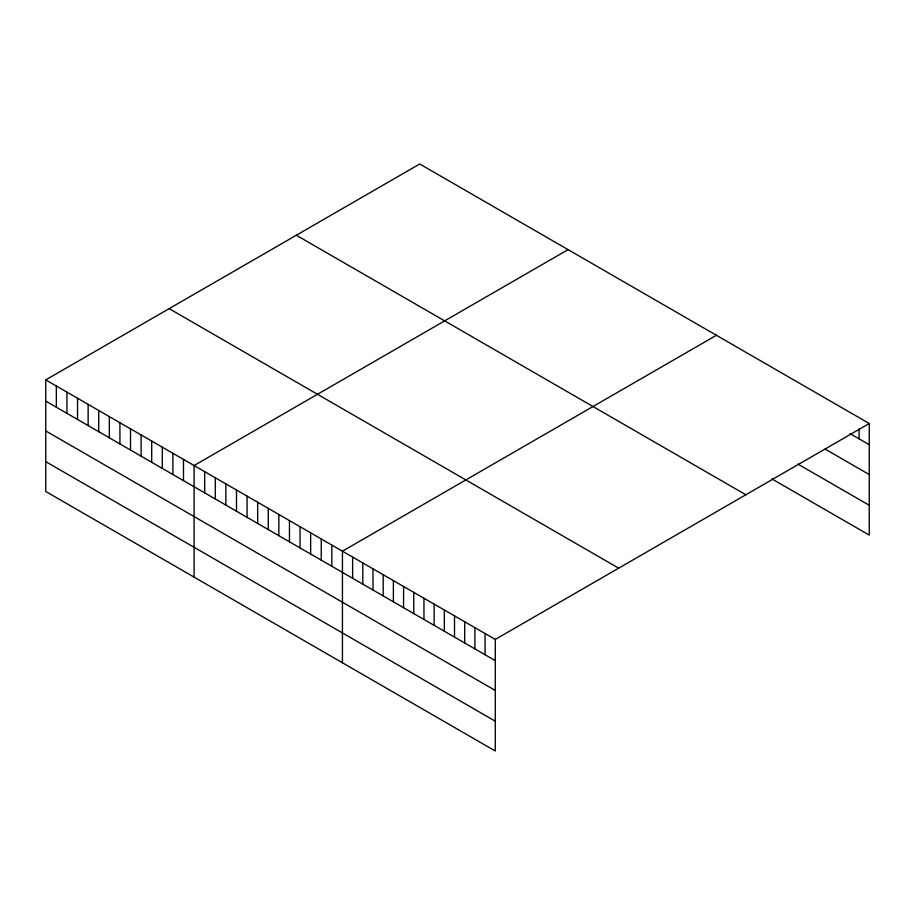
<?xml version="1.0" encoding="UTF-8"?>
<svg xmlns="http://www.w3.org/2000/svg" width="915" height="915" viewBox="0 0 915 915"><rect width="100%" height="100%" fill="white"/><g stroke="black" fill="none" stroke-linecap="round" stroke-linejoin="round"><path stroke-width="1.37" d="M45.75 379.897L495.278 639.425L495.278 751.009L45.75 491.481L45.75 379.897L419.722 163.991L869.25 423.519L869.25 535.103L771.883 478.888M568.066 249.635L194.094 465.541L194.094 577.125M716.411 335.279L342.439 551.185L342.439 662.769M495.278 639.425L869.25 423.519M850.001 433.607L869.25 444.724M825.101 449.059L869.25 474.542M797.926 464.099L869.25 505.274M296.311 235.235L745.839 494.763M169.161 308.652L618.689 568.181M45.75 401.102L495.278 660.63M45.75 430.931L495.278 690.459M45.75 461.652L495.278 721.192M859.059 428.941L859.059 438.834M485.087 633.546L485.087 654.751M474.896 627.667L474.896 648.861M464.706 621.777L464.706 642.982M454.515 615.898L454.515 637.103M444.324 610.019L444.324 631.213M434.145 604.129L434.145 625.334M423.954 598.25L423.954 619.455M413.763 592.371L413.763 613.565M403.572 586.481L403.572 607.686M393.381 580.602L393.381 601.807M383.191 574.723L383.191 595.917M373 568.833L373 590.038M362.82 562.954L362.82 584.159M352.63 557.075L352.63 578.269M331.836 545.066L331.836 566.271M321.245 538.958L321.245 560.152M310.654 532.839L310.654 554.044M300.051 526.72L300.051 547.925M289.46 520.601L289.46 541.806M278.858 514.482L278.858 535.687M268.267 508.363L268.267 529.568M257.664 502.244L257.664 523.449M247.073 496.136L247.073 517.33M236.482 490.017L236.482 511.211M225.879 483.898L225.879 505.103M215.288 477.779L215.288 498.984M204.686 471.66L204.686 492.865M183.492 459.422L183.492 480.627M172.901 453.302L172.901 474.508M162.31 447.195L162.31 468.389M151.707 441.076L151.707 462.281M141.116 434.957L141.116 456.162M130.513 428.838L130.513 450.043M119.922 422.719L119.922 443.924M109.331 416.6L109.331 437.805M98.728 410.48L98.728 431.686M88.137 404.373L88.137 425.567M77.535 398.254L77.535 419.447M66.944 392.135L66.944 413.34M56.341 386.016L56.341 407.221"/></g></svg>
